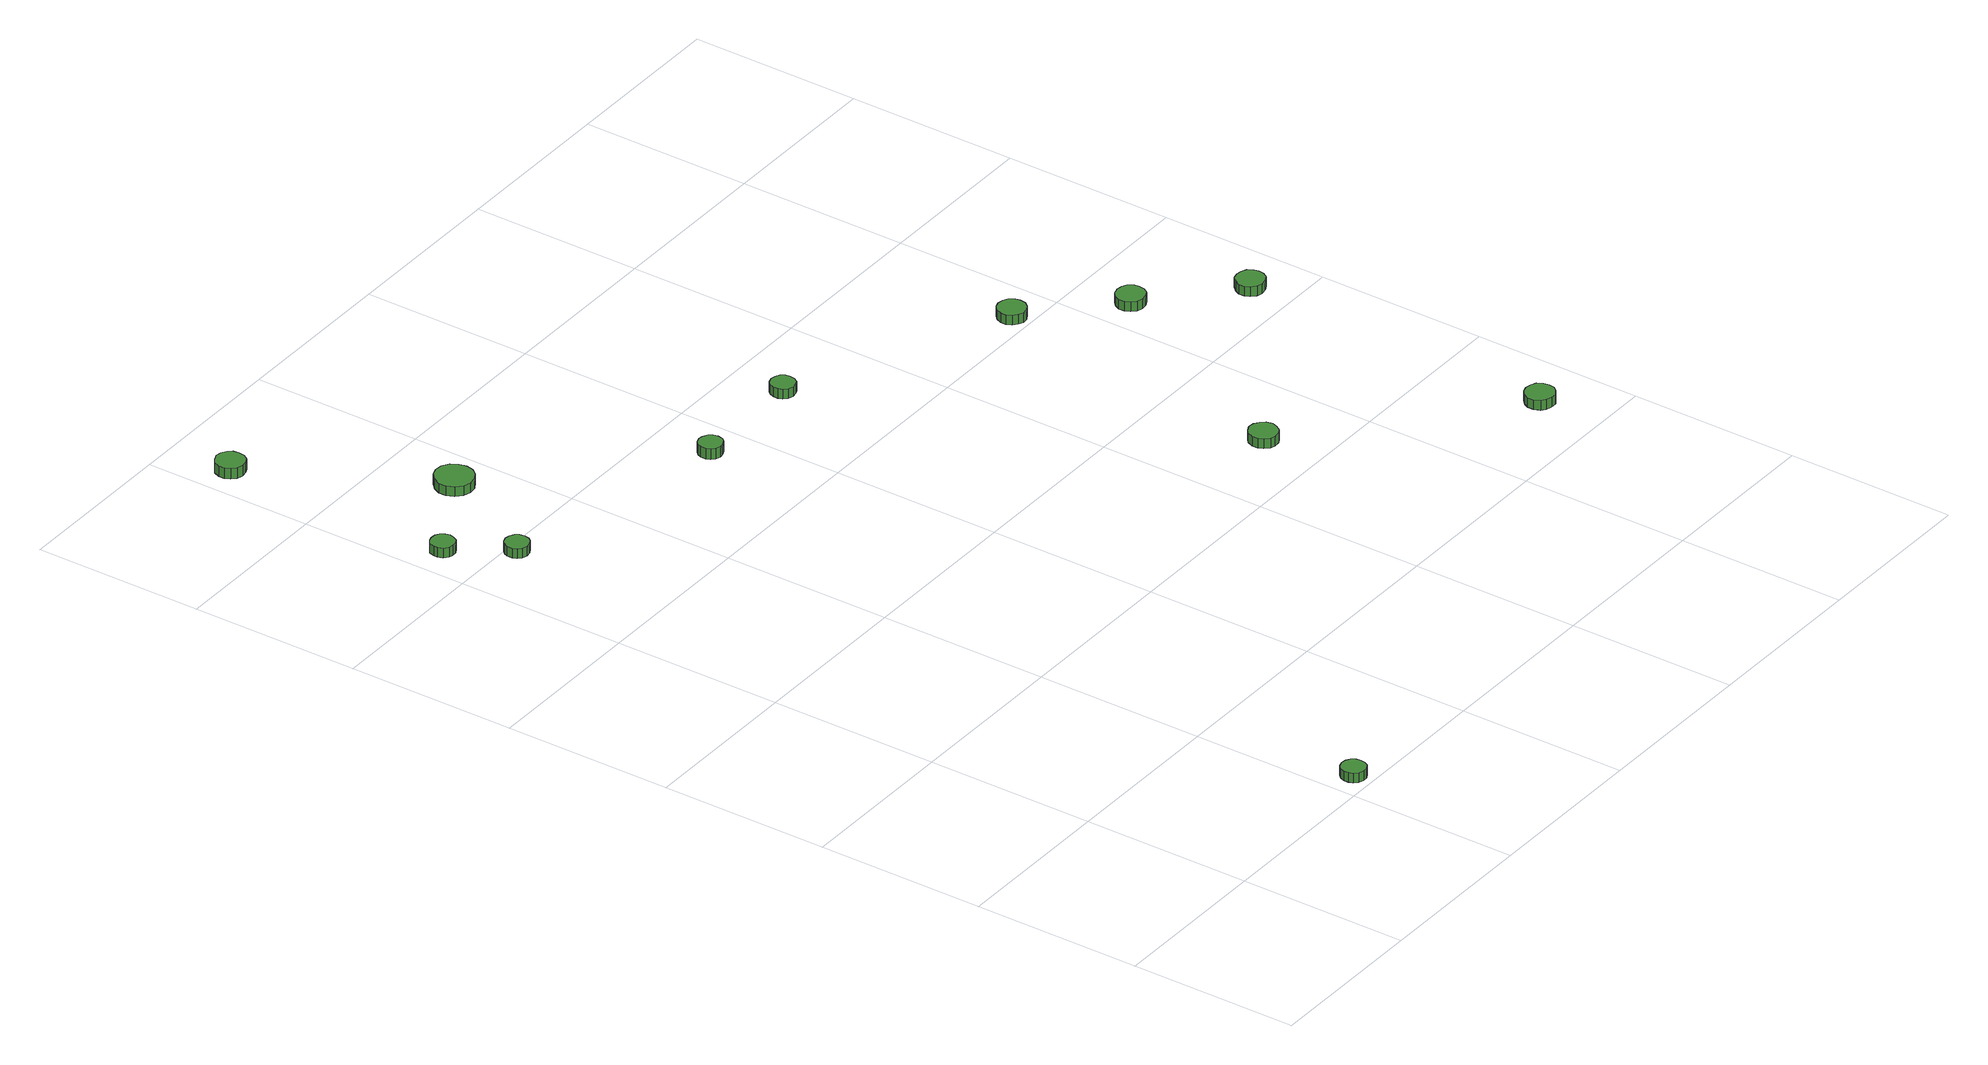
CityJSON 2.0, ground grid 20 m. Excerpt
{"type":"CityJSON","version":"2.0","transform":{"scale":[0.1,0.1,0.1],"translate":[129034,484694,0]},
"CityObjects":{
"tree1":{"type":"SolitaryVegetationObject","attributes":{"function":"something"},"geometry":[{"type":"MultiSurface","lod":"1","boundaries":[[[0,1,2,3,4,5,6,7,8,9,10,11,12,13,14]],[[15,16,17,18,19,20,21,22,23,24,25,26,27,28,29]],[[0,29,28,1]],[[1,28,27,2]],[[2,27,26,3]],[[3,26,25,4]],[[4,25,24,5]],[[5,24,23,6]],[[6,23,22,7]],[[7,22,21,8]],[[8,21,20,9]],[[9,20,19,10]],[[10,19,18,11]],[[11,18,17,12]],[[12,17,16,13]],[[13,16,15,14]],[[14,15,29,0]]]}]},
"tree2":{"type":"SolitaryVegetationObject","attributes":{"function":"something"},"geometry":[{"type":"MultiSurface","lod":"1","boundaries":[[[30,31,32,33,34,35,36,37,38,39,40,41,42,43,44]],[[45,46,47,48,49,50,51,52,53,54,55,56,57,58,59]],[[30,59,58,31]],[[31,58,57,32]],[[32,57,56,33]],[[33,56,55,34]],[[34,55,54,35]],[[35,54,53,36]],[[36,53,52,37]],[[37,52,51,38]],[[38,51,50,39]],[[39,50,49,40]],[[40,49,48,41]],[[41,48,47,42]],[[42,47,46,43]],[[43,46,45,44]],[[44,45,59,30]]]}]},
"tree3":{"type":"SolitaryVegetationObject","attributes":{"function":"something"},"geometry":[{"type":"MultiSurface","lod":"1","boundaries":[[[60,61,62,63,64,65,66,67,68,69,70,71,72,73,74]],[[75,76,77,78,79,80,81,82,83,84,85,86,87,88,89]],[[60,89,88,61]],[[61,88,87,62]],[[62,87,86,63]],[[63,86,85,64]],[[64,85,84,65]],[[65,84,83,66]],[[66,83,82,67]],[[67,82,81,68]],[[68,81,80,69]],[[69,80,79,70]],[[70,79,78,71]],[[71,78,77,72]],[[72,77,76,73]],[[73,76,75,74]],[[74,75,89,60]]]}]},
"tree4":{"type":"SolitaryVegetationObject","attributes":{"function":"something"},"geometry":[{"type":"MultiSurface","lod":"1","boundaries":[[[90,91,92,93,94,95,96,97,98,99,100,101,102,103,104]],[[105,106,107,108,109,110,111,112,113,114,115,116,117,118,119]],[[90,119,118,91]],[[91,118,117,92]],[[92,117,116,93]],[[93,116,115,94]],[[94,115,114,95]],[[95,114,113,96]],[[96,113,112,97]],[[97,112,111,98]],[[98,111,110,99]],[[99,110,109,100]],[[100,109,108,101]],[[101,108,107,102]],[[102,107,106,103]],[[103,106,105,104]],[[104,105,119,90]]]}]},
"tree5":{"type":"SolitaryVegetationObject","attributes":{"function":"something"},"geometry":[{"type":"MultiSurface","lod":"1","boundaries":[[[120,121,122,123,124,125,126,127,128,129,130,131,132,133,134]],[[135,136,137,138,139,140,141,142,143,144,145,146,147,148,149]],[[120,149,148,121]],[[121,148,147,122]],[[122,147,146,123]],[[123,146,145,124]],[[124,145,144,125]],[[125,144,143,126]],[[126,143,142,127]],[[127,142,141,128]],[[128,141,140,129]],[[129,140,139,130]],[[130,139,138,131]],[[131,138,137,132]],[[132,137,136,133]],[[133,136,135,134]],[[134,135,149,120]]]}]},
"tree6":{"type":"SolitaryVegetationObject","attributes":{"function":"something"},"geometry":[{"type":"MultiSurface","lod":"1","boundaries":[[[150,151,152,153,154,155,156,157,158,159,160,161,162,163,164]],[[165,166,167,168,169,170,171,172,173,174,175,176,177,178,179]],[[150,179,178,151]],[[151,178,177,152]],[[152,177,176,153]],[[153,176,175,154]],[[154,175,174,155]],[[155,174,173,156]],[[156,173,172,157]],[[157,172,171,158]],[[158,171,170,159]],[[159,170,169,160]],[[160,169,168,161]],[[161,168,167,162]],[[162,167,166,163]],[[163,166,165,164]],[[164,165,179,150]]]}]},
"tree7":{"type":"SolitaryVegetationObject","attributes":{"function":"something"},"geometry":[{"type":"MultiSurface","lod":"1","boundaries":[[[180,181,182,183,184,185,186,187,188,189,190,191,192,193,194]],[[195,196,197,198,199,200,201,202,203,204,205,206,207,208,209]],[[180,209,208,181]],[[181,208,207,182]],[[182,207,206,183]],[[183,206,205,184]],[[184,205,204,185]],[[185,204,203,186]],[[186,203,202,187]],[[187,202,201,188]],[[188,201,200,189]],[[189,200,199,190]],[[190,199,198,191]],[[191,198,197,192]],[[192,197,196,193]],[[193,196,195,194]],[[194,195,209,180]]]}]},
"tree8":{"type":"SolitaryVegetationObject","attributes":{"function":"something"},"geometry":[{"type":"MultiSurface","lod":"1","boundaries":[[[210,211,212,213,214,215,216,217,218,219,220,221,222,223,224]],[[225,226,227,228,229,230,231,232,233,234,235,236,237,238,239]],[[210,239,238,211]],[[211,238,237,212]],[[212,237,236,213]],[[213,236,235,214]],[[214,235,234,215]],[[215,234,233,216]],[[216,233,232,217]],[[217,232,231,218]],[[218,231,230,219]],[[219,230,229,220]],[[220,229,228,221]],[[221,228,227,222]],[[222,227,226,223]],[[223,226,225,224]],[[224,225,239,210]]]}]},
"tree9":{"type":"SolitaryVegetationObject","attributes":{"function":"something"},"geometry":[{"type":"MultiSurface","lod":"1","boundaries":[[[240,241,242,243,244,245,246,247,248,249,250,251,252,253,254]],[[255,256,257,258,259,260,261,262,263,264,265,266,267,268,269]],[[240,269,268,241]],[[241,268,267,242]],[[242,267,266,243]],[[243,266,265,244]],[[244,265,264,245]],[[245,264,263,246]],[[246,263,262,247]],[[247,262,261,248]],[[248,261,260,249]],[[249,260,259,250]],[[250,259,258,251]],[[251,258,257,252]],[[252,257,256,253]],[[253,256,255,254]],[[254,255,269,240]]]}]},
"tree10":{"type":"SolitaryVegetationObject","attributes":{"function":"something"},"geometry":[{"type":"MultiSurface","lod":"1","boundaries":[[[270,271,272,273,274,275,276,277,278,279,280,281,282,283,284]],[[285,286,287,288,289,290,291,292,293,294,295,296,297,298,299]],[[270,299,298,271]],[[271,298,297,272]],[[272,297,296,273]],[[273,296,295,274]],[[274,295,294,275]],[[275,294,293,276]],[[276,293,292,277]],[[277,292,291,278]],[[278,291,290,279]],[[279,290,289,280]],[[280,289,288,281]],[[281,288,287,282]],[[282,287,286,283]],[[283,286,285,284]],[[284,285,299,270]]]}]},
"tree11":{"type":"SolitaryVegetationObject","attributes":{"function":"something"},"geometry":[{"type":"MultiSurface","lod":"1","boundaries":[[[300,301,302,303,304,305,306,307,308,309,310,311,312,313,314]],[[315,316,317,318,319,320,321,322,323,324,325,326,327,328,329]],[[300,329,328,301]],[[301,328,327,302]],[[302,327,326,303]],[[303,326,325,304]],[[304,325,324,305]],[[305,324,323,306]],[[306,323,322,307]],[[307,322,321,308]],[[308,321,320,309]],[[309,320,319,310]],[[310,319,318,311]],[[311,318,317,312]],[[312,317,316,313]],[[313,316,315,314]],[[314,315,329,300]]]}]},
"tree12":{"type":"SolitaryVegetationObject","attributes":{"function":"something"},"geometry":[{"type":"MultiSurface","lod":"1","boundaries":[[[330,331,332,333,334,335,336,337,338,339,340,341,342,343,344]],[[345,346,347,348,349,350,351,352,353,354,355,356,357,358,359]],[[330,359,358,331]],[[331,358,357,332]],[[332,357,356,333]],[[333,356,355,334]],[[334,355,354,335]],[[335,354,353,336]],[[336,353,352,337]],[[337,352,351,338]],[[338,351,350,339]],[[339,350,349,340]],[[340,349,348,341]],[[341,348,347,342]],[[342,347,346,343]],[[343,346,345,344]],[[344,345,359,330]]]}]}
},
"vertices":[
[237,17,24],[236,22,24],[233,27,24],[228,30,24],[222,31,24],[216,29,24],[212,25,24],[210,20,24],[210,14,24],[212,9,24],[216,5,24],[222,3,24],[228,3,24],[233,6,24],[236,11,24],[236,11,12],[233,6,12],[228,3,12],[222,3,12],[216,5,12],[212,9,12],[210,14,12],[210,20,12],[212,25,12],[216,29,12],[222,31,12],[228,30,12],[233,27,12],[236,22,12],[237,17,12],
[40,1043,29],[38,1048,29],[35,1053,29],[30,1056,29],[24,1056,29],[19,1055,29],[14,1051,29],[12,1045,29],[12,1040,29],[14,1034,29],[19,1030,29],[24,1029,29],[30,1029,29],[35,1032,29],[38,1037,29],[38,1037,17],[35,1032,17],[30,1029,17],[24,1029,17],[19,1030,17],[14,1034,17],[12,1040,17],[12,1045,17],[14,1051,17],[19,1055,17],[24,1056,17],[30,1056,17],[35,1053,17],[38,1048,17],[40,1043,17],
[84,979,28],[83,985,28],[80,989,28],[75,992,28],[69,993,28],[63,991,28],[59,987,28],[57,982,28],[57,976,28],[59,971,28],[63,967,28],[69,965,28],[75,966,28],[80,969,28],[83,973,28],[83,973,16],[80,969,16],[75,966,16],[69,965,16],[63,967,16],[59,971,16],[57,976,16],[57,982,16],[59,987,16],[63,991,16],[69,993,16],[75,992,16],[80,989,16],[83,985,16],[84,979,16],
[40,1313,31],[39,1320,31],[35,1325,31],[29,1329,31],[22,1330,31],[15,1327,31],[10,1323,31],[7,1316,31],[7,1309,31],[10,1303,31],[15,1298,31],[22,1296,31],[29,1297,31],[35,1300,31],[39,1306,31],[39,1306,18],[35,1300,18],[29,1297,18],[22,1296,18],[15,1298,18],[10,1303,18],[7,1309,18],[7,1316,18],[10,1323,18],[15,1327,18],[22,1330,18],[29,1329,18],[35,1325,18],[39,1320,18],[40,1313,18],
[157,1104,30],[155,1113,30],[150,1121,30],[142,1126,30],[133,1127,30],[124,1124,30],[117,1117,30],[113,1109,30],[113,1100,30],[117,1091,30],[124,1085,30],[133,1082,30],[142,1083,30],[150,1088,30],[155,1095,30],[155,1095,18],[150,1088,18],[142,1083,18],[133,1082,18],[124,1085,18],[117,1091,18],[113,1100,18],[113,1109,18],[117,1117,18],[124,1124,18],[133,1127,18],[142,1126,18],[150,1121,18],[155,1113,18],[157,1104,18],
[359,924,27],[358,930,27],[355,934,27],[349,937,27],[344,938,27],[338,936,27],[334,932,27],[332,927,27],[332,921,27],[334,916,27],[338,912,27],[344,910,27],[349,911,27],[355,914,27],[358,918,27],[358,918,14],[355,914,14],[349,911,14],[344,910,14],[338,912,14],[334,916,14],[332,921,14],[332,927,14],[334,932,14],[338,936,14],[344,938,14],[349,937,14],[355,934,14],[358,930,14],[359,924,14],
[498,929,26],[497,935,26],[494,939,26],[489,942,26],[483,943,26],[477,941,26],[473,937,26],[471,932,26],[471,926,26],[473,921,26],[477,917,26],[483,915,26],[489,916,26],[494,918,26],[497,923,26],[497,923,14],[494,918,14],[489,916,14],[483,915,14],[477,917,14],[473,921,14],[471,926,14],[471,932,14],[473,937,14],[477,941,14],[483,943,14],[489,942,14],[494,939,14],[497,935,14],[498,929,14],
[716,465,24],[714,472,24],[710,477,24],[704,481,24],[697,482,24],[691,479,24],[686,475,24],[683,468,24],[683,461,24],[686,455,24],[691,450,24],[697,448,24],[704,449,24],[710,452,24],[714,458,24],[714,458,12],[710,452,12],[704,449,12],[697,448,12],[691,450,12],[686,455,12],[683,461,12],[683,468,12],[686,475,12],[691,479,12],[697,482,12],[704,481,12],[710,477,12],[714,472,12],[716,465,12],
[764,821,20],[763,827,20],[759,833,20],[753,836,20],[746,837,20],[740,835,20],[735,830,20],[732,824,20],[732,817,20],[735,811,20],[740,807,20],[746,804,20],[753,805,20],[759,809,20],[763,814,20],[763,814,8],[759,809,8],[753,805,8],[746,804,8],[740,807,8],[735,811,8],[732,817,8],[732,824,8],[735,830,8],[740,835,8],[746,837,8],[753,836,8],[759,833,8],[763,827,8],[764,821,8],
[944,271,23],[943,278,23],[939,284,23],[933,287,23],[926,288,23],[919,286,23],[914,281,23],[911,275,23],[911,268,23],[914,261,23],[919,257,23],[926,255,23],[933,255,23],[939,259,23],[943,264,23],[943,264,11],[939,259,11],[933,255,11],[926,255,11],[919,257,11],[914,261,11],[911,268,11],[911,275,11],[914,281,11],[919,286,11],[926,288,11],[933,287,11],[939,284,11],[943,278,11],[944,271,11],
[860,736,18],[859,742,18],[855,748,18],[849,751,18],[842,752,18],[835,750,18],[830,745,18],[827,739,18],[827,732,18],[830,726,18],[835,721,18],[842,719,18],[849,720,18],[855,723,18],[859,729,18],[859,729,6],[855,723,6],[849,720,6],[842,719,6],[835,721,6],[830,726,6],[827,732,6],[827,739,6],[830,745,6],[835,750,6],[842,752,6],[849,751,6],[855,748,6],[859,742,6],[860,736,6],
[957,651,17],[956,657,17],[952,663,17],[946,666,17],[939,667,17],[932,665,17],[927,660,17],[924,654,17],[924,647,17],[927,641,17],[932,636,17],[939,634,17],[946,635,17],[952,638,17],[956,644,17],[956,644,5],[952,638,5],[946,635,5],[939,634,5],[932,636,5],[927,641,5],[924,647,5],[924,654,5],[927,660,5],[932,665,5],[939,667,5],[946,666,5],[952,663,5],[956,657,5],[957,651,5]
]}
